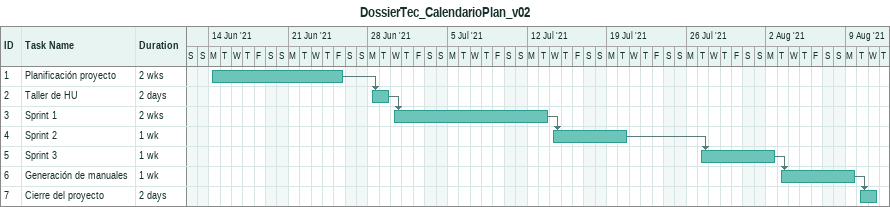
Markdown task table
DossierTec_CalendarioPlan_v02

| ID | Task | Duration | Start | Finish | Predecessors |
|---|---|---|---|---|---|
| 1 | Planificación proyecto | 2w | 2021-06-14 | 2021-06-25 |  |
| 2 | Taller de HU | 2d | 2021-06-28 | 2021-06-29 | 1 |
| 3 | Sprint 1 | 2w | 2021-06-30 | 2021-07-13 | 2 |
| 4 | Sprint 2 | 1w | 2021-07-14 | 2021-07-20 | 3 |
| 5 | Sprint 3 | 1w | 2021-07-27 | 2021-08-02 | 4 |
| 6 | Generación de manuales | 1w | 2021-08-03 | 2021-08-09 | 5 |
| 7 | Cierre del proyecto | 2d | 2021-08-10 | 2021-08-11 | 6 |
